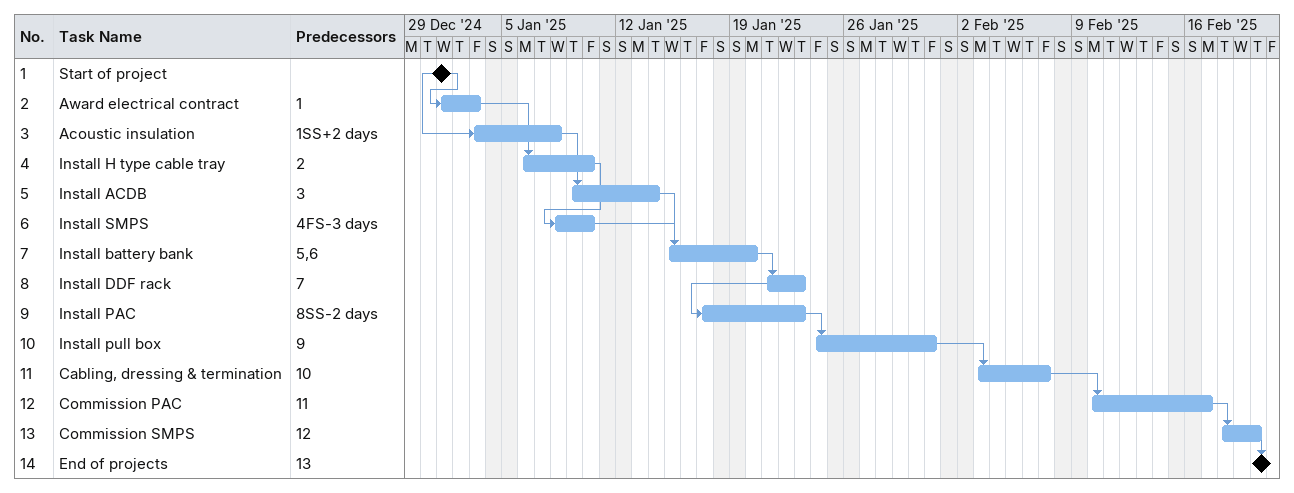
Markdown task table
| ID | Task | Start | Finish | Predecessors |
|---|---|---|---|---|
| 1 | Start of project (milestone) | 2025-01-01 | 2025-01-01 |  |
| 2 | Award electrical contract | 2025-01-01 | 2025-01-03 | 1 |
| 3 | Acoustic insulation | 2025-01-03 | 2025-01-08 | 1SS+2d |
| 4 | Install H type cable tray | 2025-01-06 | 2025-01-10 | 2 |
| 5 | Install ACDB | 2025-01-09 | 2025-01-14 | 3 |
| 6 | Install SMPS | 2025-01-08 | 2025-01-10 | 4FS-3d |
| 7 | Install battery bank | 2025-01-15 | 2025-01-20 | 5, 6 |
| 8 | Install DDF rack | 2025-01-21 | 2025-01-23 | 7 |
| 9 | Install PAC | 2025-01-17 | 2025-01-23 | 8SS-2d |
| 10 | Install pull box | 2025-01-24 | 2025-01-31 | 9 |
| 11 | Cabling, dressing & termination | 2025-02-03 | 2025-02-07 | 10 |
| 12 | Commission PAC | 2025-02-10 | 2025-02-17 | 11 |
| 13 | Commission SMPS | 2025-02-18 | 2025-02-20 | 12 |
| 14 | End of projects (milestone) | 2025-02-20 | 2025-02-20 | 13 |
